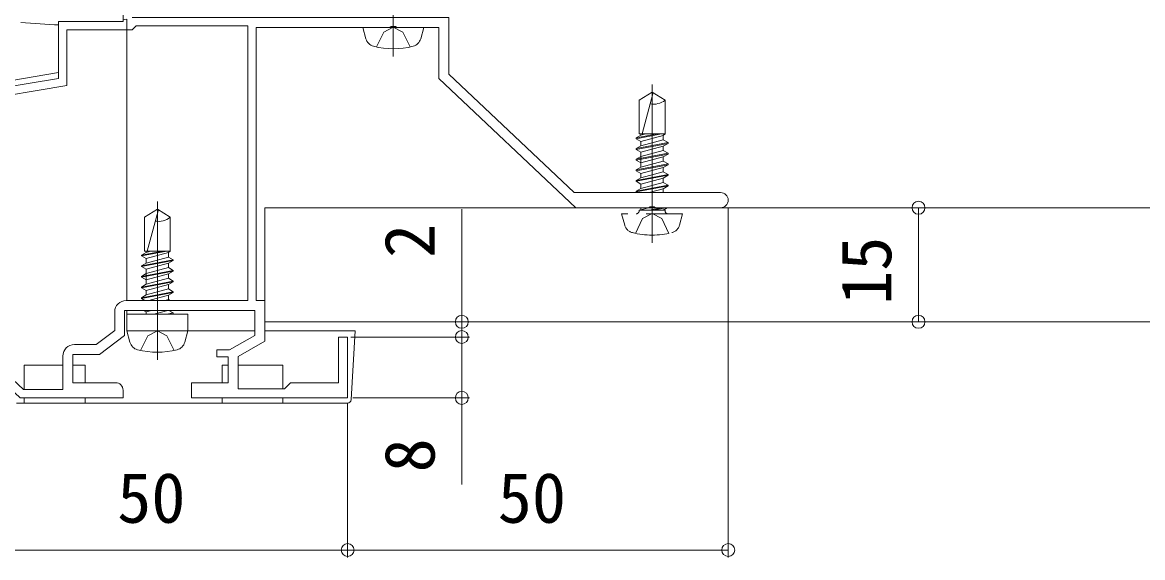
# Model space of a CAD drawing. Units: millimetres, scale not verified. Extents: x -693 to 693, y -1118 to 1123.
# Drawn here: x -432.6 to -285.5, y -880.1 to -809.7 of the extents above; entities that cross this region are included whole.
import ezdxf
from ezdxf.enums import TextEntityAlignment as Align

# ---------------------------------------------------------------- set-up
doc = ezdxf.new("R2010")
doc.units = ezdxf.units.MM
doc.header["$LTSCALE"] = 4
for name, pattern in [('CHAIN2', [12, 9, -1, 1, -1]), ('DASHED1', [1.8, 1.2, -0.6]), ('DASHED3', [4, 3, -1])]:
    doc.linetypes.add(name, pattern=pattern)
for name, color, linetype, lineweight in [('0-2_YKK_ZWAK', 4, 'Continuous', 9), ('0-4_YKK_12', 2, 'Continuous', 9), ('0-5_YKK_13', 6, 'Continuous', 9), ('0-6_YKK_D', 7, 'Continuous', 9)]:
    doc.layers.add(name, color=color, linetype=linetype, lineweight=lineweight)
doc.styles.add('ＭＳ ゴシック', font='')
doc.styles.get('ＭＳ ゴシック').set_extended_font_data('MS Gothic')

msp = doc.modelspace()

# ---------------------------------------------------------------- linework, layer by layer
at = {"layer": '0-2_YKK_ZWAK'}
for p, q in [((-432.868, -809.753), (-428.413, -810.025)), ((-427.913, -810.056), (-428.413, -810.025)), ((-418.913, -846.286), (-418.913, -809.794)), ((-387.516, -811.866), (-387.913, -810.386)), ((-379.913, -810.386), (-387.913, -810.386)), ((-380.309, -811.866), (-379.913, -810.386)), ((-439.586, -818.345), (-427.913, -816.286)), ((-349.913, -818.886), (-351.613, -819.949)), ((-349.816, -819.113), (-351.229, -824.386)), ((-349.913, -818.886), (-348.213, -819.949)), ((-351.613, -824.386), (-351.613, -819.949)), ((-348.213, -824.386), (-348.213, -819.949)), ((-352.013, -825.016), (-348.667, -824.386)), ((-352.013, -824.916), (-349.199, -824.386)), ((-351.388, -824.555), (-352.013, -824.916)), ((-352.013, -824.916), (-352.013, -825.016)), ((-351.388, -825.377), (-352.013, -825.016)), ((-352.013, -826.316), (-347.813, -825.526)), ((-351.613, -824.386), (-348.213, -824.386)), ((-351.388, -824.386), (-351.388, -824.555)), ((-350.758, -824.386), (-351.388, -824.555)), ((-351.388, -825.377), (-348.438, -824.586)), ((-348.438, -825.165), (-351.388, -825.955)), ((-351.388, -825.377), (-351.388, -825.955)), ((-348.438, -824.586), (-348.213, -824.386)), ((-348.438, -824.586), (-348.438, -825.165)), ((-352.013, -826.416), (-347.813, -825.626)), ((-351.388, -825.955), (-352.013, -826.316)), ((-352.013, -826.316), (-352.013, -826.416)), ((-351.388, -826.777), (-352.013, -826.416)), ((-352.013, -827.716), (-347.813, -826.926)), ((-352.013, -827.816), (-347.813, -827.026)), ((-351.388, -826.777), (-348.438, -825.986)), ((-348.438, -826.565), (-351.388, -827.355)), ((-351.388, -826.777), (-351.388, -828.755)), ((-348.438, -825.986), (-347.813, -825.626)), ((-348.438, -825.986), (-348.438, -826.565)), ((-348.438, -827.386), (-347.813, -827.026)), ((-351.388, -827.355), (-352.013, -827.716)), ((-352.013, -827.716), (-352.013, -827.816)), ((-351.388, -828.177), (-352.013, -827.816)), ((-352.013, -829.116), (-347.813, -828.326)), ((-352.013, -829.216), (-347.813, -828.426)), ((-351.388, -828.177), (-348.438, -827.386)), ((-348.438, -827.965), (-351.388, -828.755)), ((-348.438, -827.386), (-348.438, -827.965)), ((-348.438, -827.965), (-347.813, -828.326)), ((-348.438, -828.786), (-347.813, -828.426)), ((-347.813, -828.326), (-347.813, -828.426)), ((-351.388, -829.577), (-352.013, -829.216)), ((-352.013, -830.516), (-347.813, -829.726)), ((-352.013, -830.616), (-347.813, -829.826)), ((-351.388, -829.577), (-348.438, -828.786)), ((-348.438, -829.365), (-351.388, -830.155)), ((-351.388, -829.577), (-351.388, -830.155)), ((-348.438, -828.786), (-348.438, -829.365)), ((-348.438, -829.365), (-347.813, -829.726)), ((-348.438, -830.186), (-347.813, -829.826)), ((-347.813, -829.726), (-347.813, -829.826)), ((-351.388, -830.155), (-352.013, -830.516)), ((-352.013, -830.516), (-352.013, -830.616)), ((-351.388, -830.977), (-352.013, -830.616)), ((-352.013, -831.916), (-347.813, -831.126)), ((-352.013, -832.016), (-347.813, -831.226)), ((-351.388, -830.977), (-348.438, -830.186)), ((-348.438, -830.765), (-351.388, -831.555)), ((-351.388, -830.977), (-351.388, -831.555)), ((-348.438, -830.186), (-348.438, -830.765)), ((-348.438, -830.765), (-347.813, -831.126)), ((-348.438, -831.586), (-347.813, -831.226)), ((-347.813, -831.126), (-347.813, -831.226)), ((-351.891, -832.086), (-352.013, -832.016)), ((-350.304, -832.086), (-348.438, -831.586)), ((-348.438, -831.586), (-348.438, -832.086)), ((-414.913, -834.286), (-416.613, -835.349)), ((-414.913, -834.286), (-413.213, -835.349)), ((-416.613, -839.786), (-416.613, -835.349)), ((-414.816, -834.513), (-416.229, -839.786)), ((-413.213, -839.786), (-413.213, -835.349)), ((-417.013, -840.416), (-413.667, -839.786)), ((-417.013, -840.316), (-414.199, -839.786)), ((-416.388, -839.955), (-417.013, -840.316)), ((-417.013, -840.316), (-417.013, -840.416)), ((-416.613, -839.786), (-413.213, -839.786)), ((-416.388, -839.786), (-416.388, -839.955)), ((-415.758, -839.786), (-416.388, -839.955)), ((-416.388, -840.777), (-413.438, -839.986)), ((-413.438, -839.986), (-413.213, -839.786)), ((-413.438, -839.986), (-413.438, -840.565)), ((-416.388, -840.777), (-417.013, -840.416)), ((-417.013, -841.716), (-412.813, -840.926)), ((-417.013, -841.816), (-412.813, -841.026)), ((-416.388, -841.355), (-417.013, -841.716)), ((-417.013, -841.716), (-417.013, -841.816)), ((-413.438, -840.565), (-416.388, -841.355)), ((-416.388, -840.777), (-416.388, -841.355)), ((-416.388, -842.177), (-413.438, -841.386)), ((-413.438, -841.386), (-412.813, -841.026)), ((-413.438, -841.386), (-413.438, -841.965)), ((-416.388, -842.177), (-417.013, -841.816)), ((-417.013, -843.116), (-412.813, -842.326)), ((-417.013, -843.216), (-412.813, -842.426)), ((-416.388, -842.755), (-417.013, -843.116)), ((-417.013, -843.116), (-417.013, -843.216)), ((-416.388, -843.577), (-417.013, -843.216)), ((-413.438, -841.965), (-416.388, -842.755)), ((-416.388, -842.177), (-416.388, -844.155)), ((-416.388, -843.577), (-413.438, -842.786)), ((-413.438, -842.786), (-412.813, -842.426)), ((-413.438, -842.786), (-413.438, -843.365)), ((-417.013, -844.516), (-412.813, -843.726)), ((-417.013, -844.616), (-412.813, -843.826)), ((-416.388, -844.977), (-417.013, -844.616)), ((-413.438, -843.365), (-416.388, -844.155)), ((-416.388, -844.977), (-413.438, -844.186)), ((-413.438, -843.365), (-412.813, -843.726)), ((-413.438, -844.186), (-412.813, -843.826)), ((-413.438, -844.186), (-413.438, -844.765)), ((-412.813, -843.726), (-412.813, -843.826)), ((-417.013, -845.916), (-412.813, -845.126)), ((-417.013, -846.016), (-412.813, -845.226)), ((-416.388, -845.555), (-417.013, -845.916)), ((-417.013, -845.916), (-417.013, -846.016)), ((-416.544, -846.286), (-417.013, -846.016)), ((-413.438, -844.765), (-416.388, -845.555)), ((-416.388, -844.977), (-416.388, -845.555)), ((-416.05, -846.286), (-413.438, -845.586)), ((-413.438, -846.165), (-413.892, -846.286)), ((-413.438, -844.765), (-412.813, -845.126)), ((-413.438, -845.586), (-412.813, -845.226)), ((-413.438, -845.586), (-413.438, -846.165)), ((-413.438, -846.165), (-413.227, -846.286)), ((-412.813, -845.126), (-412.813, -845.226)), ((-418.913, -848.086), (-418.913, -847.586)), ((-416.388, -847.777), (-416.717, -847.586)), ((-416.388, -847.777), (-415.677, -847.586)), ((-413.519, -847.586), (-415.385, -848.086)), ((-413.4, -847.586), (-412.813, -847.926)), ((-416.388, -847.777), (-416.388, -848.086)), ((-413.668, -848.086), (-412.813, -847.926)), ((-413.136, -848.086), (-412.813, -848.026)), ((-412.918, -848.086), (-412.813, -848.026)), ((-412.813, -847.926), (-412.813, -848.026)), ((-418.516, -851.766), (-418.913, -850.286)), ((-410.913, -850.286), (-418.913, -850.286)), ((-411.309, -851.766), (-410.913, -850.286)), ((-402.113, -850.286), (-410.913, -850.286)), ((-389.414, -850.286), (-400.813, -850.286)), ((-431.913, -859.786), (-432.413, -859.786)), ((-431.913, -859.786), (-424.913, -859.786)), ((-424.413, -859.786), (-424.913, -859.786)), ((-405.913, -859.786), (-406.413, -859.786)), ((-405.913, -859.786), (-398.913, -859.786)), ((-398.413, -859.786), (-398.913, -859.786)), ((-389.964, -859.786), (-389.995, -859.786))]:
    msp.add_line(p, q, dxfattribs=at)
at = {"layer": '0-2_YKK_ZWAK', "linetype": 'DASHED3'}
for p, q in [((-382.654, -811.022), (-383.913, -810.353)), ((-381.713, -812.953), (-382.654, -811.022)), ((-413.654, -850.922), (-414.913, -850.253)), ((-412.713, -852.853), (-413.654, -850.922))]:
    msp.add_line(p, q, dxfattribs=at)
at = {"layer": '0-2_YKK_ZWAK', "linetype": 'DASHED1'}
for p, q in [((-351.613, -834.486), (-351.613, -834.386)), ((-351.613, -834.386), (-348.213, -834.386)), ((-350.385, -834.086), (-351.388, -834.355)), ((-351.388, -834.086), (-351.388, -834.386)), ((-350.261, -834.386), (-348.668, -834.086)), ((-349.73, -834.386), (-348.136, -834.086)), ((-348.438, -834.386), (-347.918, -834.086)), ((-348.213, -834.486), (-348.213, -834.386)), ((-353.516, -836.366), (-353.913, -834.886)), ((-345.913, -834.886), (-353.913, -834.886)), ((-348.654, -835.522), (-349.913, -834.853)), ((-347.713, -837.453), (-348.654, -835.522)), ((-346.309, -836.366), (-345.913, -834.886))]:
    msp.add_line(p, q, dxfattribs=at)
at = {"layer": '0-2_YKK_ZWAK'}
for points in [[(-419.427, -809.377), (-418.913, -809.286), (-418.913, -809.794)], [(-348.438, -825.165), (-347.813, -825.526), (-347.813, -825.626)], [(-348.438, -826.565), (-347.813, -826.926), (-347.813, -827.026)], [(-351.388, -828.755), (-352.013, -829.116), (-352.013, -829.216)], [(-351.388, -831.555), (-352.013, -831.916), (-352.013, -832.016)], [(-413.438, -840.565), (-412.813, -840.926), (-412.813, -841.026)], [(-413.438, -841.965), (-412.813, -842.326), (-412.813, -842.426)], [(-416.388, -844.155), (-417.013, -844.516), (-417.013, -844.616)], [(-389.414, -850.286), (-388.913, -850.286), (-389.465, -859.317)], [(-427.313, -854.786), (-432.413, -854.786), (-432.413, -857.982)], [(-424.413, -857.086), (-424.413, -854.786), (-426.013, -854.786)], [(-405.613, -854.786), (-406.413, -854.786), (-406.413, -857.086)], [(-398.413, -857.886), (-398.413, -854.786), (-404.313, -854.786)], [(-432.413, -859.086), (-432.413, -859.786), (-433.413, -859.786)], [(-406.413, -859.086), (-406.413, -859.786), (-424.413, -859.786), (-424.413, -859.086)], [(-389.995, -859.786), (-398.413, -859.786), (-398.413, -859.086)]]:
    msp.add_lwpolyline(points, dxfattribs=at)
at = {"layer": '0-2_YKK_ZWAK', "linetype": 'DASHED3'}
for points in [[(-386.113, -812.953), (-385.171, -811.022), (-383.913, -810.353)], [(-417.113, -852.853), (-416.171, -850.922), (-414.913, -850.253)]]:
    msp.add_lwpolyline(points, dxfattribs=at)
at = {"layer": '0-2_YKK_ZWAK'}
for points in [[(-400.813, -834.086), (239.187, -834.086), (239.187, -849.086), (-400.813, -849.086)], [(-410.913, -848.086), (-418.913, -848.086), (-418.913, -850.286), (-410.913, -850.286)]]:
    msp.add_lwpolyline(points, close=True, dxfattribs=at)
at = {"layer": '0-2_YKK_ZWAK', "linetype": 'DASHED1'}
msp.add_lwpolyline([(-352.113, -837.453), (-351.171, -835.522), (-349.913, -834.853)], dxfattribs=at)
at = {"layer": '0-2_YKK_ZWAK'}
for centre, radius, start, end in [((-386.164, -811.504), 1.4, 195, 255.67668), ((-381.661, -811.504), 1.4, 284.32332, 345), ((-383.913, -802.686), 10.5, 255.67668, 284.32332), ((-350.01, -819.062), 0.2, 345, 58), ((-349.752, -817.979), 2.5, 260.31336, 308.01351), ((-415.01, -834.462), 0.2, 345, 58), ((-414.752, -833.379), 2.5, 260.31336, 308.01351), ((-417.164, -851.404), 1.4, 195, 255.67668), ((-412.661, -851.404), 1.4, 284.32332, 345), ((-414.913, -842.586), 10.5, 255.67668, 284.32332), ((-389.964, -859.286), 0.5, 270, 356.5)]:
    msp.add_arc(centre, radius, start, end, dxfattribs=at)
at = {"layer": '0-2_YKK_ZWAK', "linetype": 'DASHED1'}
for centre, radius, start, end in [((-352.013, -834.486), 0.4, 270, 0), ((-347.813, -834.486), 0.4, 180, 270), ((-352.164, -836.004), 1.4, 195, 255.67668), ((-349.913, -827.186), 10.5, 255.67668, 284.32332), ((-347.661, -836.004), 1.4, 284.32332, 345)]:
    msp.add_arc(centre, radius, start, end, dxfattribs=at)
at = {"layer": '0-4_YKK_12', "linetype": 'CHAIN2'}
for p, q in [((-383.913, -814.186), (-383.913, -793.386)), ((-349.913, -838.686), (-349.913, -817.886)), ((-414.913, -854.086), (-414.913, -833.286))]:
    msp.add_line(p, q, dxfattribs=at)
at = {"layer": '0-5_YKK_13'}
for p, q in [((-374.913, -849.086), (-374.913, -834.286)), ((-339.913, -834.086), (-339.913, -880.086)), ((-339.913, -834.086), (-313.913, -834.086)), ((-314.913, -834.086), (-314.913, -849.086)), ((-399.813, -849.086), (-373.913, -849.086)), ((-374.913, -851.086), (-374.913, -849.086)), ((-338.913, -849.086), (-313.913, -849.086)), ((-389.513, -851.086), (-373.913, -851.086)), ((-389.213, -851.086), (-373.913, -851.086)), ((-374.913, -851.086), (-374.913, -854.486)), ((-389.213, -859.086), (-373.913, -859.086)), ((-389.913, -859.786), (-389.913, -880.086)), ((-389.913, -859.786), (-389.913, -880.086)), ((-439.913, -879.086), (-389.913, -879.086)), ((-389.913, -879.086), (-339.913, -879.086))]:
    msp.add_line(p, q, dxfattribs=at)
msp.add_lwpolyline([(-374.913, -851.086), (-374.913, -859.086), (-374.913, -870.486)], dxfattribs=at)
for centre in [(-314.913, -834.086), (-374.913, -849.086), (-314.913, -849.086), (-374.913, -851.086), (-374.913, -851.086), (-374.913, -859.086), (-389.913, -879.086), (-389.913, -879.086), (-339.913, -879.086)]:
    msp.add_circle(centre, 0.85, dxfattribs=at)
at = {"layer": '0-6_YKK_D'}
msp.add_line((-403.013, -810.186), (-403.013, -846.286), dxfattribs=at)
for points in [[(-419.413, -858.086), (-419.413, -859.086), (-432.913, -859.086), (-438.352, -854.033), (-438.713, -854.19), (-438.713, -859.086), (-439.913, -859.086), (-439.913, -819.086), (-427.913, -817.086), (-427.913, -809.586), (-419.413, -809.586), (-419.413, -807.086), (-421.413, -807.086), (-424.446, -806.093), (-424.365, -805.586), (-419.213, -805.586)], [(-418.213, -809.086), (-376.613, -809.086), (-376.613, -816.526), (-360.137, -832.086), (-340.913, -832.086)], [(-427.313, -853.586), (-427.313, -857.986), (-432.48, -857.986), (-438.813, -852.104), (-438.813, -820.018), (-426.813, -818.018), (-426.813, -810.686), (-418.213, -810.686), (-417.713, -810.186), (-403.013, -810.186)], [(-340.913, -834.086), (-349.454, -834.086), (-349.638, -833.966), (-350.188, -833.966), (-350.371, -834.086), (-359.913, -834.086), (-377.913, -817.086), (-377.913, -810.386), (-383.454, -810.386), (-383.638, -810.266), (-384.188, -810.266), (-384.371, -810.386), (-401.913, -810.386), (-401.913, -846.286), (-400.813, -846.286), (-400.813, -851.641), (-404.313, -853.641), (-404.313, -857.886), (-398.213, -857.886), (-397.413, -857.086), (-391.113, -857.086), (-391.113, -851.086), (-389.913, -851.086), (-389.913, -859.086), (-410.413, -859.086), (-410.413, -857.086), (-405.613, -857.086), (-405.613, -853.686), (-407.113, -853.686), (-407.113, -852.786), (-405.438, -852.786), (-402.113, -850.886), (-402.113, -847.586), (-419.213, -847.586), (-419.213, -850.886), (-422.513, -853.386), (-426.013, -853.386), (-426.013, -857.086), (-420.413, -857.086)], [(-403.013, -810.186), (-403.013, -846.286), (-419.013, -846.286)], [(-420.513, -847.786), (-420.513, -850.24), (-422.949, -852.086), (-425.813, -852.086)]]:
    msp.add_lwpolyline(points, dxfattribs=at)
for centre, radius, start, end in [((-340.913, -833.086), 1, 0.00001, 89.99999), ((-340.913, -833.086), 1, 270.00001, 359.99999), ((-419.013, -847.786), 1.5, 90.00001, 179.99999), ((-425.813, -853.586), 1.5, 90.00001, 179.99999), ((-420.413, -858.086), 1, 0.00001, 89.99999)]:
    msp.add_arc(centre, radius, start, end, dxfattribs=at)

# ---------------------------------------------------------------- texts
at = {"layer": '0-5_YKK_13', "style": 'ＭＳ ゴシック'}
for s, p in [('2', (-376.513, -840.686)), ('15', (-316.513, -846.866)), ('8', (-376.513, -868.886))]:
    msp.add_text(s, height=6.598, rotation=90, dxfattribs=at).set_placement(p, align=Align.BOTTOM_LEFT)
for p in [(-420.193, -877.486), (-370.193, -877.486)]:
    msp.add_text('50', height=6.598, dxfattribs=at).set_placement(p, align=Align.BOTTOM_LEFT)

doc.saveas('drawing.dxf')
